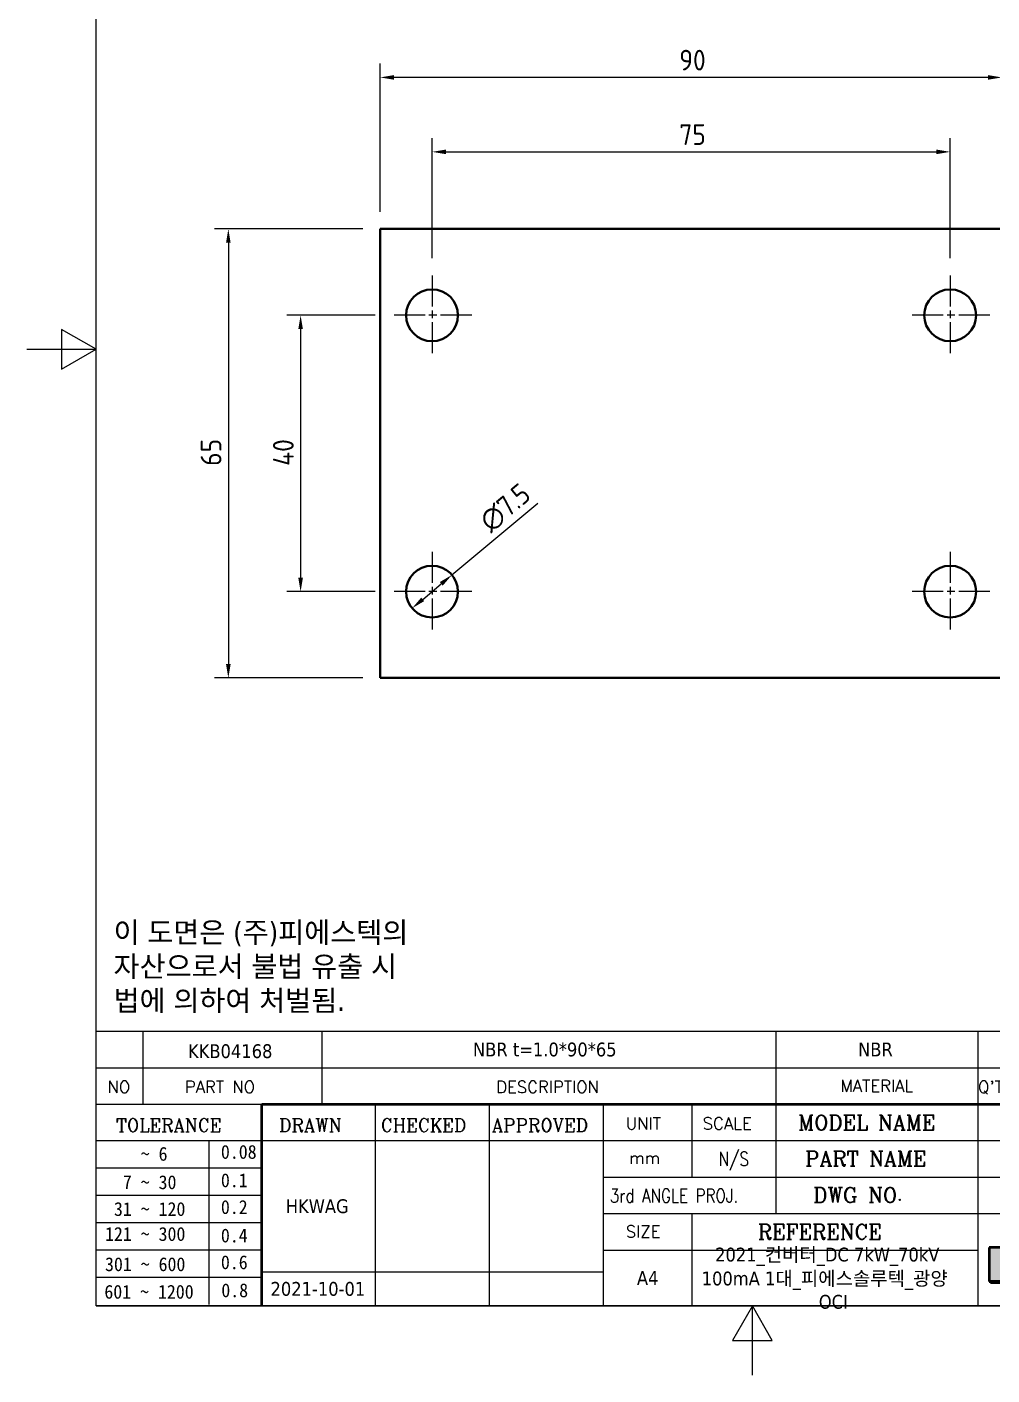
# Model space of a CAD drawing. Header units: millimetres. Extents: x 0 to 210, y 0 to 297.
# Drawn here: x 0 to 139.7, y 0 to 195.2 of the extents above; entities that cross this region are included whole.
import ezdxf
from ezdxf.enums import TextEntityAlignment as Align

# ---------------------------------------------------------------- set-up
doc = ezdxf.new("R2010")
doc.units = ezdxf.units.MM
doc.linetypes.add('CHAIN', pattern=[0.35429999999999995, 0.2362, -0.0295, 0.0591, -0.0295])
doc.layers.get('0').update_dxf_attribs({"color": 3, "lineweight": 25})
for name, color, linetype, lineweight in [('가시적인 것(ISO)', 3, 'Continuous', 40), ('경계(ISO)', 7, 'Continuous', 25), ('기호(ISO)', 5, 'Continuous', 25), ('제목(ISO)', 5, 'Continuous', 50), ('중심 표식(ISO)', 1, 'Continuous', 25), ('치수(ISO)', 2, 'Continuous', 25)]:
    doc.layers.add(name, color=color, linetype=linetype, lineweight=lineweight)
doc.styles.add('HAN_291', font='')
doc.styles.add('RC_284', font='ROMANC.shx')
doc.styles.add('RC_287', font='ROMANC.shx')
doc.styles.add('RC_292', font='ROMANC.shx')
doc.styles.add('문자 텍스트_PSTEK_POSCO', font='isocp.shx')
doc.styles.add('치수 텍스트_PSTEK_POSCO', font='isocp.shx')
doc.styles.add('텍스트 스타일198', font='tahoma.ttf')
doc.styles.add('텍스트 스타일333', font='ROMANC.shx', dxfattribs={"width": 0.800000011920929})
doc.styles.get('HAN_291').set_extended_font_data('GulimChe')
doc.dimstyles.new('치수_PSTEK_POSCO', dxfattribs={"dimtxt": 3, "dimasz": 2, "dimexe": 2, "dimexo": 2.5, "dimgap": 1, "dimtad": 1, "dimrnd": 1e-08, "dimdsep": 46, "dimtxsty": '치수 텍스트_PSTEK_POSCO', "dimcen": 0.09, "dimdle": 10, "dimclrd": 7, "dimclre": 7, "dimclrt": 2, "dimadec": 1, "dimazin": 2, "dimtfac": 1, "dimtmove": 0, "dimatfit": 3, "dimfxl": 0, "dimtolj": 1, "dimlwd": -1, "dimlwe": -1, "dimarcsym": 0})

# ---------------------------------------------------------------- blocks, each defined once
blk = doc.blocks.new('경계 Default Border')
at = {"layer": '경계(ISO)', "flags": 128}
for points in [[(10, 10), (10, 287.0000076293945), (200, 287.0000076293945), (200, 10), (10, 10)], [(0, 148.5000038146973), (10, 148.5000038146973), (5, 151.3867473602295), (5, 145.6132507324219), (10, 148.5000038146973)], [(105, 0), (105, 10), (102.1132469177246, 5), (107.8867530822754, 5), (105, 10)]]:
    blk.add_lwpolyline(points, dxfattribs=at)
blk = doc.blocks.new('제목 블록 PSTEK')
h = blk.add_hatch(color=1)
edge = h.paths.add_edge_path(flags=0)
edge.add_line((314.2242174273352, 19.60711530335299), (314.2242174273352, 17.00126995915134))
edge.add_line((314.2242174273352, 17.00126995915134), (314.3485873187598, 17.00126995915134))
edge.add_arc((314.3485873187598, 17.6527312952023), 0.6514613360509371, 270, 360)
edge.add_line((315.0000486548106, 17.6527312952023), (315.0000486548106, 18.95565396730211))
edge.add_arc((314.3485873187598, 18.95565396730212), 0.6514613360508712, 0, 90)
edge.add_line((314.3485873187598, 19.60711530335299), (314.2242174273352, 19.60711530335299))
edge = h.paths.add_edge_path()
edge.add_arc((314.9847713324306, 18.28938669179658), 1.969189947606664, 269.9999999999959, 450)
edge.add_line((314.9847713324306, 20.25857663940318), (311.7664314776902, 20.25857663940324))
edge.add_line((311.7664314776902, 20.25857663940324), (311.7664314776902, 15.3430047401139))
edge.add_line((311.7664314776902, 15.3430047401139), (314.2242174273352, 15.3430047401139))
edge.add_line((314.2242174273352, 15.3430047401139), (314.2242174273352, 16.32019674418991))
edge.add_line((314.2242174273352, 16.32019674418991), (314.9847713324307, 16.32019674418991))
h = blk.add_hatch(color=252)
edge = h.paths.add_edge_path()
edge.add_arc((314.9847713324309, 18.28938669179657), 1.969189947606666, 270, 406.8278729790604)
edge.add_arc((315.1624426058984, 18.1413272972396), 1.969189947606962, -90, 53.560984836317004, ccw=False)
edge.add_line((315.1624426058984, 16.17213734963263), (314.4018887008024, 16.17213734963263))
edge.add_line((314.4018887008024, 16.17213734963263), (314.4018887008024, 15.19494534555726))
edge.add_line((314.4018887008024, 15.19494534555726), (311.9441027511573, 15.19494534555726))
edge.add_line((311.9441027511573, 15.19494534555726), (311.9441027511573, 15.3430047401139))
edge.add_line((311.9441027511573, 15.3430047401139), (314.2242174273352, 15.3430047401139))
edge.add_line((314.2242174273352, 15.3430047401139), (314.2242174273352, 16.32019674418991))
edge.add_line((314.2242174273352, 16.32019674418991), (314.9847713324309, 16.32019674418991))
at = {"color": 180}
for p, q in [((182.475792979055, 11.79100474011392), (182.4757929790549, 51.56524660363496)), ((182.4757929790549, 51.56524660363496), (372.4757929537551, 51.56524660363496)), ((189.2651435055721, 51.56524660363496), (189.2651435055722, 41.00524660363494)), ((215.2152739891528, 41.00524660363494), (215.2152739891528, 51.56524660363496)), ((280.8758854511282, 51.56524660363496), (280.8758854511282, 41.00524660363494)), ((310.0881549537552, 51.56524660363496), (310.0881549537553, 41.00524660363494)), ((182.475792979055, 46.2852466036349), (372.4757929537551, 46.28524660363492)), ((182.475792979055, 41.00524660363493), (206.451475290024, 41.00524660363493)), ((222.9401812389276, 11.79100474011392), (222.9401812389276, 41.00524660363494)), ((239.4288871878316, 11.79100474011392), (239.4288871878316, 41.00524660363494)), ((255.9175931367356, 11.79100474011392), (255.9175931367356, 41.00524660363494)), ((268.6918866058747, 41.00524660363494), (268.6918866058747, 30.44524660363498)), ((280.8758854511282, 41.00524660363494), (280.8758854511282, 25.16524660363502)), ((310.088154953755, 41.00524660363494), (310.088154953755, 11.79100474011392)), ((182.475792979055, 35.72524660363497), (206.451475290024, 35.72524660363497)), ((198.8621818849491, 12.02524660363491), (198.8621818849491, 35.72524660363497)), ((206.451475290024, 35.72524660363497), (372.4757929537551, 35.72524660363497)), ((182.475792979055, 31.77524660363492), (206.451475290024, 31.77524660363492)), ((255.917593136736, 30.44524660363498), (372.4757929537552, 30.44524660363501)), ((182.475792979055, 27.82524660363487), (206.451475290024, 27.82524660363487)), ((182.475792979055, 23.87524660363505), (206.451475290024, 23.87524660363505)), ((255.9175931367359, 25.16524660363502), (372.4757929537552, 25.165246603635)), ((268.6918866058744, 25.16524660363502), (268.6918866058744, 11.79100474011392)), ((182.475792979055, 19.92524660363478), (206.451475290024, 19.92524660363478)), ((255.9175931367359, 19.88524660363481), (310.0881549537553, 19.88524660363481)), ((182.475792979055, 15.97524660363496), (206.451475290024, 15.97524660363496)), ((206.451475290024, 16.74100474011396), (255.9175931367359, 16.74100474011396)), ((182.475792979055, 11.79100474011392), (372.4757929537551, 11.79100474011389))]:
    blk.add_line(p, q, dxfattribs=at)
at = {"color": 7, "lineweight": 50}
for p, q in [((206.4514752900237, 11.79100474011392), (206.4514752900237, 41.00524660363494)), ((206.451475290024, 41.00524660363494), (372.4757929537551, 41.00524660363496))]:
    blk.add_line(p, q, dxfattribs=at)
at = {"color": 7}
for p, q in [((311.7664314776902, 20.25900474011391), (311.7664314776902, 15.34300474011391)), ((314.9847713324309, 20.25857663940324), (311.7664314776902, 20.25857663940324)), ((314.9847713324309, 20.25857663940324), (311.7664314776902, 20.25857663940324)), ((311.7664314776902, 20.25857663940324), (311.7664314776902, 15.3430047401139)), ((311.7664314776902, 15.3430047401139), (314.2242174273352, 15.3430047401139)), ((311.7664314776902, 15.3430047401139), (314.2242174273352, 15.3430047401139)), ((314.2242174273352, 15.3430047401139), (311.9441027511573, 15.3430047401139)), ((311.9441027511573, 15.3430047401139), (311.9441027511573, 15.19494534555726)), ((311.9441027511573, 15.19494534555726), (314.4018887008024, 15.19494534555726))]:
    blk.add_line(p, q, dxfattribs=at)
at = {"color": 1}
for p, q in [((314.9847713324309, 20.25857663940324), (311.7664314776902, 20.25857663940324)), ((311.7664314776902, 20.25857663940324), (311.7664314776902, 15.3430047401139)), ((311.7664314776902, 15.3430047401139), (314.2242174273352, 15.3430047401139))]:
    blk.add_line(p, q, dxfattribs=at)
at = {"layer": '제목(ISO)', "lineweight": 18}
blk.add_line((182.475792979055, 35.72500474011393), (182.475792979055, 11.79100474011392), dxfattribs=at)
at = {"layer": '제목(ISO)'}
for p, q in [((314.9847713324306, 20.25857663940324), (311.7664314776902, 20.25857663940324)), ((311.7664314776902, 20.25857663940324), (311.7664314776902, 15.3430047401139)), ((311.7664314776902, 15.3430047401139), (314.2242174273352, 15.3430047401139)), ((314.2242174273352, 15.3430047401139), (311.9441027511573, 15.3430047401139)), ((311.9441027511573, 15.3430047401139), (311.9441027511573, 15.19494534555726)), ((311.9441027511573, 15.19494534555726), (314.4018887008024, 15.19494534555726))]:
    blk.add_line(p, q, dxfattribs=at)
at = {"color": 2}
for s, height, style, p in [('NO', 1.742399930953979, 'RC_284', (184.135398793432, 42.62317362549192)), ('PART NO', 1.742399930953979, 'RC_284', (195.3359407378685, 42.62317362549192)), ('DESCRIPTION', 1.742399930953979, 'RC_284', (240.4025565652523, 42.62317362549192)), ("Q'TY", 1.742399930953979, 'RC_284', (310.1440786515383, 42.62317362549192)), ('UNIT', 1.742399930953979, 'RC_284', (259.1652673287452, 37.34317362549218)), ('SCALE', 1.742399930953979, 'RC_284', (270.2934779252897, 37.34317362549218)), ('MODEL NAME', 2.178000062704086, 'RC_292', (284.096330289083, 37.25462520371384)), (' TOLERANCE', 1.899999976158142, 'RC_287', (184.0872874387979, 37.00893196870329)), ('DRAWN', 1.899999976158142, 'RC_287', (208.9766620976279, 37.00893196870329)), ('CHECKED', 1.899999976158142, 'RC_287', (223.6856844514997, 37.00893196870329)), ('APPROVED', 1.899999976158142, 'RC_287', (239.7795453577791, 37.00893196870329)), ('    ~ 6', 2.000000029802322, 'HAN_291', (183.7721304966814, 32.8176515608431)), ('0.08', 2.000000029802322, 'HAN_291', (200.5467345600617, 33.09873600004101)), ('mm', 1.742399930953979, 'RC_284', (259.6505418159997, 32.3543089683787)), ('PART NAME', 2.178000062704086, 'RC_292', (285.1416959765849, 32.03045329421792)), ('  7 ~ 30', 2.000000029802322, 'HAN_291', (183.7721304966814, 28.70538114822415)), ('0.1', 2.000000029802322, 'HAN_291', (200.5467345600617, 28.98646558742206)), (' DWG NO.', 2.178000062704086, 'RC_292', (284.8124284083233, 26.75045329421772)), (' 31 ~ 120', 2.000000029802322, 'HAN_291', (183.7721304966814, 24.82628181916237)), ('0.2', 2.000000029802322, 'HAN_291', (200.5467345600617, 25.10736625836028)), ('SIZE', 1.742399930953979, 'RC_284', (259.1652673287452, 21.69497768947366)), ('REFERENCE', 2.178000062704086, 'RC_292', (278.2741065029841, 21.43214925458022)), ('121 ~ 300', 2.000000029802322, 'HAN_291', (183.7721304966814, 21.21401206133254)), ('0.4', 2.000000029802322, 'HAN_291', (200.5467345600617, 20.99509650053045)), ('301 ~ 600', 2.000000029802322, 'HAN_291', (183.7721304966814, 16.83491273227077)), ('0.6', 2.000000029802322, 'HAN_291', (200.5467345600617, 17.11599717146868)), ('601 ~ 1200', 2.000000029802322, 'HAN_291', (183.6802025156883, 12.84759660881125)), ('0.8', 2.000000029802322, 'HAN_291', (200.6097246063884, 13.05732192299702))]:
    blk.add_text(s, height=height, dxfattribs=dict(at, style=style)).set_placement(p)
at = {"color": 2, "style": 'RC_284'}
blk.add_text('MATERIAL', height=1.742399930953979, dxfattribs=at).set_placement((295.4820202024417, 43.64524660363492), align=Align.MIDDLE_CENTER)
at = {"color": 7, "style": '텍스트 스타일333', "width": 0.7999999523162842}
blk.add_text('N/S', height=2.000000029802322, dxfattribs=at).set_placement((274.7838860285014, 33.08524660363496), align=Align.MIDDLE_CENTER)
at = {"color": 2, "style": '텍스트 스타일333', "width": 0.7999999523162842}
blk.add_text('3rd ANGLE PROJ.', height=2.000000029802322, dxfattribs=at).set_placement((256.8430306642954, 26.76148381654429))
at = {"layer": '제목(ISO)', "color": 7, "style": '텍스트 스타일198'}
for tag, p in [('부품_번호_001', (195.7843283186424, 47.68004260673702)), ('설명_001', (237.0336377695059, 47.92313016004889)), ('재질_001', (292.7761773320554, 47.92524658873383)), ("3._Q'TY_001", (312.7051684940307, 47.92188863680521)), ('질량\\P3;_001', (350.3046145979153, 48.1643332325385)), ('1._MODEL_NAME_001', (332.0304049806628, 37.36524659519486)), ('제목_001', (336.3979558886313, 32.12268535370653)), ('설계자_001', (209.9396160013646, 25.23446884679021)), ('부품_번호_001', (334.4435685718743, 26.8052465951949)), ('프로젝트_001', (272.0818791319837, 18.23307108588011)), ('시트_크기_001', (260.7634369704525, 14.8381256569732)), ('프로젝트_002', (270.1409240123173, 14.76924511056395)), ('작성_날짜_001', (207.7280646059359, 13.26600473167383)), ('프로젝트_003', (287.0958636080007, 11.39427305645042))]:
    blk.add_attdef(tag, p, '', height=2.000000029802322, dxfattribs=at)
for tag, p in [('4._COLOR', (327.6805273250926, 48.92524660363493)), ('점검자', (231.1845342133799, 26.23312567187446)), ('엔지니어링_승인자', (247.673240162284, 26.23312567187446)), ('점검_날짜', (231.1845342133799, 14.26600474011394)), ('엔지니어링_승인_날짜', (247.6732401622839, 14.26600474011394))]:
    blk.add_attdef(tag, text='', height=2.000000029802322, dxfattribs=at).set_placement(p, align=Align.MIDDLE_CENTER)
blk = doc.blocks.new('*D22')
at = {"layer": 'Defpoints', "color": 0, "transparency": 16777216}
for p in [(133.6301171174947, 177.0817368628732), (58.63011711749473, 159.1711999945929), (133.6301171174947, 159.1711999945929)]:
    blk.add_point(p, dxfattribs=at)
at = {"layer": '치수(ISO)', "color": 7, "transparency": 16777216}
for p, q in [((58.63011711749473, 161.6711999945929), (58.63011711749473, 179.0817368628732)), ((133.6301171174947, 161.6711999945929), (133.6301171174947, 179.0817368628732)), ((60.63011711749473, 177.0817368628732), (131.6301171174947, 177.0817368628732))]:
    blk.add_line(p, q, dxfattribs=at)
for points in [[(60.63011711749473, 177.4150701962066), (60.63011711749473, 176.7484035295399), (58.63011711749473, 177.0817368628732)], [(131.6301171174947, 177.4150701962066), (131.6301171174947, 176.7484035295399), (133.6301171174947, 177.0817368628732)]]:
    blk.add_solid(points, dxfattribs=at)
at = {"layer": '치수(ISO)', "color": 2, "transparency": 16777216, "insert": (94.41798508313877, 179.5817368628732), "char_height": 3, "attachment_point": 4, "style": '치수 텍스트_PSTEK_POSCO'}
blk.add_mtext('\\A1;75', dxfattribs=at)
blk = doc.blocks.new('*D23')
at = {"layer": 'Defpoints', "color": 0, "transparency": 16777216}
for p in [(51.13011711749472, 187.8592768347788), (51.13011711749472, 165.9211999945929), (141.1301171174948, 165.9211999945929)]:
    blk.add_point(p, dxfattribs=at)
at = {"layer": '치수(ISO)', "color": 7, "transparency": 16777216}
for p, q in [((51.13011711749472, 168.4211999945929), (51.13011711749472, 189.8592768347788)), ((141.1301171174948, 168.4211999945929), (141.1301171174948, 189.8592768347788)), ((139.1301171174948, 187.8592768347788), (53.13011711749472, 187.8592768347788))]:
    blk.add_line(p, q, dxfattribs=at)
for points in [[(53.13011711749472, 188.1926101681121), (53.13011711749472, 187.5259435014455), (51.13011711749472, 187.8592768347788)], [(139.1301171174948, 188.1926101681121), (139.1301171174948, 187.5259435014455), (141.1301171174948, 187.8592768347788)]]:
    blk.add_solid(points, dxfattribs=at)
at = {"layer": '치수(ISO)', "color": 2, "transparency": 16777216, "insert": (94.41680398077656, 190.3592768347788), "char_height": 3, "attachment_point": 4, "style": '치수 텍스트_PSTEK_POSCO'}
blk.add_mtext('\\A1;90', dxfattribs=at)
blk = doc.blocks.new('*D24')
at = {"layer": 'Defpoints', "color": 0, "transparency": 16777216}
for p in [(52.88011711749473, 153.4211999945929), (39.60883086755953, 113.4211999945929), (52.88011711749473, 113.4211999945929)]:
    blk.add_point(p, dxfattribs=at)
at = {"layer": '치수(ISO)', "color": 7, "transparency": 16777216}
for p, q in [((50.38011711749473, 153.4211999945929), (37.60883086755953, 153.4211999945929)), ((39.60883086755953, 151.4211999945929), (39.60883086755953, 115.4211999945929)), ((50.38011711749473, 113.4211999945929), (37.60883086755953, 113.4211999945929))]:
    blk.add_line(p, q, dxfattribs=at)
for points in [[(39.2754975342262, 151.4211999945929), (39.94216420089287, 151.4211999945929), (39.60883086755953, 153.4211999945929)], [(39.27549753422619, 115.4211999945929), (39.94216420089286, 115.4211999945929), (39.60883086755953, 113.4211999945929)]]:
    blk.add_solid(points, dxfattribs=at)
at = {"layer": '치수(ISO)', "color": 2, "transparency": 16777216, "insert": (37.1088308675595, 131.6200188922307), "char_height": 3, "attachment_point": 4, "rotation": 90, "style": '치수 텍스트_PSTEK_POSCO'}
blk.add_mtext('\\A1;40', dxfattribs=at)
blk = doc.blocks.new('*D25')
at = {"layer": 'Defpoints', "color": 0, "transparency": 16777216}
for p in [(51.13011711749473, 165.9211999945929), (29.14827715665833, 100.9211999945929), (51.13011711749475, 100.9211999945929)]:
    blk.add_point(p, dxfattribs=at)
at = {"layer": '치수(ISO)', "color": 7, "transparency": 16777216}
for p, q in [((48.63011711749473, 165.9211999945929), (27.14827715665834, 165.9211999945929)), ((29.14827715665834, 163.9211999945929), (29.14827715665833, 102.9211999945929)), ((48.63011711749475, 100.9211999945929), (27.14827715665833, 100.9211999945929))]:
    blk.add_line(p, q, dxfattribs=at)
for points in [[(28.81494382332501, 163.9211999945929), (29.48161048999167, 163.9211999945929), (29.14827715665834, 165.9211999945929)], [(28.814943823325, 102.9211999945929), (29.48161048999166, 102.9211999945929), (29.14827715665833, 100.9211999945929)]]:
    blk.add_solid(points, dxfattribs=at)
at = {"layer": '치수(ISO)', "color": 2, "transparency": 16777216, "insert": (26.64827715665831, 131.6193041807093), "char_height": 3, "attachment_point": 4, "rotation": 90, "style": '치수 텍스트_PSTEK_POSCO'}
blk.add_mtext('\\A1;65', dxfattribs=at)
blk = doc.blocks.new('*D27')
at = {"layer": 'Defpoints', "color": 0, "transparency": 16777216}
for p in [(61.50632939314157, 115.8274217103578), (55.75390484184791, 111.014978278828)]:
    blk.add_point(p, dxfattribs=at)
at = {"layer": '치수(ISO)', "color": 7, "transparency": 16777216}
for p, q in [((61.50632939314157, 115.8274217103578), (73.95048906525007, 126.2381300892237)), ((57.28788472219287, 112.2982965272359), (59.9723495127966, 114.5441034619499))]:
    blk.add_line(p, q, dxfattribs=at)
for points in [[(59.75846313806195, 114.7997667753407), (60.18623588753127, 114.288440148559), (61.50632939314157, 115.8274217103578)], [(57.07399834745821, 112.5539598406268), (57.50177109692753, 112.0426332138451), (55.75390484184791, 111.014978278828)]]:
    blk.add_solid(points, dxfattribs=at)
at = {"layer": '치수(ISO)', "color": 2, "transparency": 16777216, "insert": (66.19181143675057, 123.0067626849438), "char_height": 3, "attachment_point": 4, "rotation": 39.915647757911856, "style": '치수 텍스트_PSTEK_POSCO'}
blk.add_mtext('\\A1;∅7.5', dxfattribs=at)

msp = doc.modelspace()

# ---------------------------------------------------------------- linework, layer by layer
at = {"layer": '가시적인 것(ISO)'}
for p, q in [((51.13011711749473, 165.9211999945929), (51.13011711749475, 100.9211999945929)), ((141.1301171174948, 165.9211999945929), (51.13011711749472, 165.9211999945929)), ((51.13011711749475, 100.9211999945929), (141.1301171174948, 100.9211999945929))]:
    msp.add_line(p, q, dxfattribs=at)
for centre in [(58.63011711749473, 153.4211999945929), (133.6301171174947, 153.4211999945929), (58.63011711749473, 113.4211999945929), (133.6301171174947, 113.4211999945929)]:
    msp.add_circle(centre, 3.75, dxfattribs=at)
at = {"layer": '중심 표식(ISO)', "linetype": 'CHAIN', "ltscale": 19.05165100097656}
for p, q in [((58.63011711749473, 159.1711999945929), (58.63011711749473, 147.6711999945929)), ((133.6301171174947, 159.1711999945929), (133.6301171174947, 147.6711999945929)), ((64.38011711749473, 153.4211999945929), (52.88011711749473, 153.4211999945929)), ((139.3801171174947, 153.4211999945929), (127.8801171174947, 153.4211999945929)), ((58.63011711749473, 119.1711999945929), (58.63011711749473, 107.6711999945929)), ((133.6301171174947, 119.1711999945929), (133.6301171174947, 107.6711999945929)), ((64.38011711749473, 113.4211999945929), (52.88011711749473, 113.4211999945929)), ((139.3801171174947, 113.4211999945929), (127.8801171174947, 113.4211999945929))]:
    msp.add_line(p, q, dxfattribs=at)

# ---------------------------------------------------------------- block references
msp.add_blockref('경계 Default Border', (0, 0))
ref = msp.add_blockref('제목 블록 PSTEK', (-172.4757929537552, -1.791004740113895))
ref.add_attrib('설계자_001', 'HKWAG', (37.4638230476094, 23.44346410667632), dxfattribs={"layer": '제목(ISO)', "color": 7, "height": 2.000000029802322, "style": '텍스트 스타일198'})
ref.add_attrib('프로젝트_001', '2021_컨버터_DC 7kW_70kV', (99.60608617822852, 16.44206634576621), dxfattribs={"layer": '제목(ISO)', "color": 7, "height": 2.000000029802322, "style": '텍스트 스타일198'})
ref.add_attrib('시트_크기_001', 'A4', (88.28764401669724, 13.04712091685931), dxfattribs={"layer": '제목(ISO)', "color": 7, "height": 2.000000029802322, "style": '텍스트 스타일198'})
ref.add_attrib('작성_날짜_001', '2021-10-01', (35.25227165218074, 11.47499999155994), dxfattribs={"layer": '제목(ISO)', "color": 7, "height": 2.000000029802322, "style": '텍스트 스타일198'})
ref.add_attrib('재질_001', 'NBR', (120.3003843783003, 46.13424184861994), dxfattribs={"layer": '제목(ISO)', "color": 7, "height": 2.000000029802322, "style": '텍스트 스타일198'})
ref.add_attrib('설명_001', 'NBR t=1.0*90*65', (64.55784481575077, 46.132125419935), dxfattribs={"layer": '제목(ISO)', "color": 7, "height": 2.000000029802322, "style": '텍스트 스타일198'})
ref.add_attrib('부품_번호_001', 'KKB04168', (23.30853536488718, 45.88903786662313), dxfattribs={"layer": '제목(ISO)', "color": 7, "height": 2.000000029802322, "style": '텍스트 스타일198'})
ref.add_attrib('프로젝트_002', '100mA 1대_피에스솔루텍_광양', (97.66513105856208, 12.97824037045006), dxfattribs={"layer": '제목(ISO)', "color": 7, "height": 2.000000029802322, "style": '텍스트 스타일198'})
ref.add_attrib('프로젝트_003', 'OCI', (114.6200706542456, 9.603268316336528), dxfattribs={"layer": '제목(ISO)', "color": 7, "height": 2.000000029802322, "style": '텍스트 스타일198'})

# ---------------------------------------------------------------- texts
at = {"layer": '기호(ISO)', "color": 7, "insert": (12.5345017592702, 58.99349659427185), "char_height": 3.00000011920929, "width": 60.84077827472761, "attachment_point": 4, "line_spacing_factor": 0.9878842234611511, "style": '문자 텍스트_PSTEK_POSCO'}
msp.add_mtext('{\\fTahoma|b0|i0;\\H3.0000;이 도면은 (주)피에스텍의\\P자산으로서 불법 유출 시 \\P법에 의하여 처벌됨.}', dxfattribs=at)

# ---------------------------------------------------------------- dimensions: what is measured, and where the dimension line sits
at = {"layer": '치수(ISO)', "color": 7}
for base, p1, p2, angle, picture, middle in [((51.13011711749472, 187.8592768347788), (141.1301171174948, 165.9211999945929), (51.13011711749472, 165.9211999945929), 180, '*D23', (96.13011711749473, 187.8592768347788)), ((133.6301171174947, 177.0817368628732), (58.63011711749473, 159.1711999945929), (133.6301171174947, 159.1711999945929), 180, '*D22', (96.13011711749473, 177.0817368628732)), ((29.14827715665833, 100.9211999945929), (51.13011711749473, 165.9211999945929), (51.13011711749475, 100.9211999945929), 90, '*D25', (29.14827715665831, 133.4211999945929)), ((39.60883086755953, 113.4211999945929), (52.88011711749473, 153.4211999945929), (52.88011711749473, 113.4211999945929), 90, '*D24', (39.6088308675595, 133.4211999945929))]:
    dim = msp.add_linear_dim(base=base, p1=p1, p2=p2, angle=angle, dimstyle='치수_PSTEK_POSCO', override={"dimdec": 2, "dimtp": 0, "dimtm": -0, "dimtdec": 2, "dimtofl": 0, "dimatfit": 1}, dxfattribs=at)
    dim.commit()
    dim.dimension.update_dxf_attribs({"geometry": picture, "text_midpoint": middle, "dimtype": 160})
dim = msp.add_diameter_dim_2p(p1=(55.75390484184791, 111.014978278828), p2=(61.50632939314157, 115.8274217103578), dimstyle='치수_PSTEK_POSCO', override={"dimdec": 2, "dimlfac": 1.000000000000002, "dimtp": 0, "dimtm": -0, "dimtdec": 2, "dimatfit": 2}, dxfattribs=at)
dim.commit()
dim.dimension.update_dxf_attribs({"geometry": '*D27', "text_midpoint": (70.48972918616904, 123.3428793997661), "dimtype": 163})

doc.saveas('drawing.dxf')
